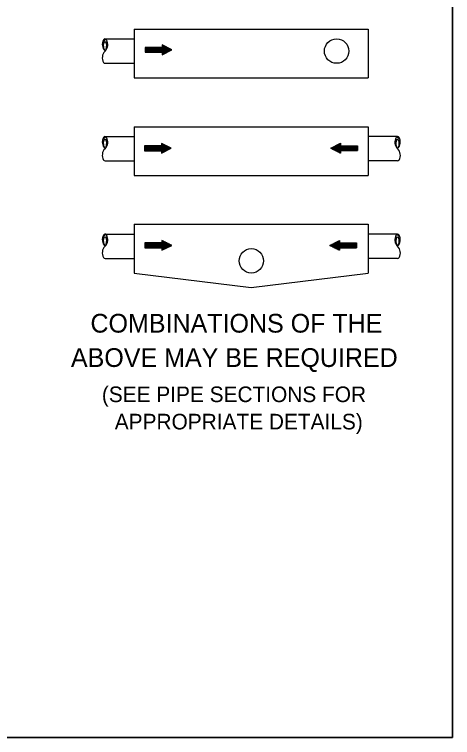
# Model space of a CAD drawing. Extents: x 1007 to 1035.5, y 1000.5 to 1021.5.
# Drawn here: x 1029.88 to 1035.5, y 1000.5 to 1009.77 of the extents above; entities that cross this region are included whole.
import ezdxf

# ---------------------------------------------------------------- set-up
doc = ezdxf.new("R2010")
doc.units = 0
for name, color, linetype in [('Level 1', 7, 'Continuous'), ('Level 10', 7, 'Continuous'), ('Level 11', 7, 'Continuous')]:
    doc.layers.add(name, color=color, linetype=linetype)

msp = doc.modelspace()

# ---------------------------------------------------------------- linework, layer by layer
at = {"layer": 'Level 1'}
for p, q in [((1031.4192, 1009.5773), (1034.4192, 1009.5773)), ((1031.4192, 1009.5773), (1031.4192, 1008.9523)), ((1034.4192, 1009.5773), (1034.4192, 1008.9523)), ((1031.053, 1009.4489), (1031.0117, 1009.4076)), ((1031.0442, 1009.4523), (1031.4192, 1009.4523)), ((1031.0698, 1009.4244), (1031.0537, 1009.4083)), ((1031.0777, 1009.3911), (1031.0643, 1009.3778)), ((1031.0217, 1009.3763), (1031.0093, 1009.3639)), ((1031.0237, 1009.3371), (1031.0183, 1009.3317)), ((1031.0353, 1009.3074), (1031.0338, 1009.3059)), ((1031.073, 1009.3451), (1031.0617, 1009.3338)), ((1031.0442, 1009.1398), (1031.4192, 1009.1398)), ((1031.4192, 1008.9523), (1034.4192, 1008.9523)), ((1031.4192, 1008.3273), (1034.4192, 1008.3273)), ((1031.4192, 1008.3273), (1031.4192, 1007.7023)), ((1034.4192, 1008.3273), (1034.4192, 1007.7023)), ((1031.053, 1008.1989), (1031.0117, 1008.1576)), ((1031.0442, 1008.2023), (1031.4192, 1008.2023)), ((1034.7942, 1008.2023), (1034.4192, 1008.2023)), ((1034.7855, 1008.1989), (1034.8267, 1008.1576)), ((1031.0217, 1008.1263), (1031.0093, 1008.1139)), ((1031.0237, 1008.0871), (1031.0183, 1008.0817)), ((1031.0698, 1008.1744), (1031.0537, 1008.1583)), ((1031.073, 1008.0951), (1031.0617, 1008.0838)), ((1031.0777, 1008.1411), (1031.0643, 1008.1278)), ((1034.7607, 1008.1411), (1034.774, 1008.1278)), ((1034.7655, 1008.0951), (1034.7768, 1008.0838)), ((1034.7687, 1008.1744), (1034.7848, 1008.1583)), ((1034.8147, 1008.0871), (1034.8202, 1008.0817)), ((1034.8168, 1008.1263), (1034.8292, 1008.1139)), ((1031.0353, 1008.0574), (1031.0338, 1008.0559)), ((1034.8032, 1008.0574), (1034.8047, 1008.0559)), ((1031.0442, 1007.8898), (1031.4192, 1007.8898)), ((1034.7942, 1007.8898), (1034.4192, 1007.8898)), ((1031.4192, 1007.7023), (1034.4192, 1007.7023)), ((1031.4192, 1007.0773), (1034.4192, 1007.0773)), ((1031.4192, 1007.0773), (1031.4192, 1006.4523)), ((1034.4192, 1007.0773), (1034.4192, 1006.4523)), ((1031.053, 1006.9489), (1031.0117, 1006.9076)), ((1031.0442, 1006.9523), (1031.4192, 1006.9523)), ((1031.0698, 1006.9244), (1031.0537, 1006.9083)), ((1031.0777, 1006.8911), (1031.0643, 1006.8778)), ((1034.7942, 1006.9523), (1034.4192, 1006.9523)), ((1034.7607, 1006.8911), (1034.774, 1006.8778)), ((1034.7687, 1006.9244), (1034.7848, 1006.9083)), ((1034.7855, 1006.9489), (1034.8267, 1006.9076)), ((1031.0217, 1006.8763), (1031.0093, 1006.8639)), ((1031.0237, 1006.8371), (1031.0183, 1006.8317)), ((1031.0353, 1006.8074), (1031.0338, 1006.8059)), ((1031.073, 1006.8451), (1031.0617, 1006.8338)), ((1034.7655, 1006.8451), (1034.7768, 1006.8338)), ((1034.8032, 1006.8074), (1034.8047, 1006.8059)), ((1034.8147, 1006.8371), (1034.8202, 1006.8317)), ((1034.8168, 1006.8763), (1034.8292, 1006.8639)), ((1031.0442, 1006.6398), (1031.4192, 1006.6398)), ((1034.7942, 1006.6398), (1034.4192, 1006.6398)), ((1031.4192, 1006.4523), (1032.9192, 1006.2648)), ((1032.9192, 1006.2648), (1034.4192, 1006.4523))]:
    msp.add_line(p, q, dxfattribs=at)
for points in [[(1031.9005, 1009.3123), (1031.7755, 1009.3745), (1031.7755, 1009.3433), (1031.5567, 1009.3433), (1031.5567, 1009.2808), (1031.7755, 1009.2808), (1031.7755, 1009.2495)], [(1031.8928, 1008.0507), (1031.7678, 1008.1129), (1031.7678, 1008.0817), (1031.549, 1008.0817), (1031.549, 1008.0192), (1031.7678, 1008.0192), (1031.7678, 1007.9879)], [(1033.938, 1008.0526), (1034.063, 1008.1148), (1034.063, 1008.0836), (1034.2818, 1008.0836), (1034.2818, 1008.0211), (1034.063, 1008.0211), (1034.063, 1007.9898)], [(1031.898, 1006.8063), (1031.773, 1006.8686), (1031.773, 1006.8373), (1031.5542, 1006.8373), (1031.5542, 1006.7748), (1031.773, 1006.7748), (1031.773, 1006.7436)], [(1033.9262, 1006.807), (1034.0512, 1006.8693), (1034.0512, 1006.838), (1034.27, 1006.838), (1034.27, 1006.7755), (1034.0512, 1006.7755), (1034.0512, 1006.7443)]]:
    msp.add_lwpolyline(points, close=True, dxfattribs=at)
for points in [[(1031.8383, 1009.3433), (1031.5567, 1009.3433)], [(1031.8415, 1009.3417), (1031.5567, 1009.3417)], [(1031.8477, 1009.3385), (1031.5567, 1009.3385)], [(1031.854, 1009.3354), (1031.5567, 1009.3354)], [(1031.8603, 1009.3323), (1031.5567, 1009.3323)], [(1031.8665, 1009.3292), (1031.5567, 1009.3292)], [(1031.8728, 1009.326), (1031.5567, 1009.326)], [(1031.8792, 1009.3229), (1031.5567, 1009.3229)], [(1031.8853, 1009.3198), (1031.5567, 1009.3198)], [(1031.8917, 1009.3167), (1031.5567, 1009.3167)], [(1031.8917, 1009.3167), (1031.5567, 1009.3167)], [(1031.898, 1009.3135), (1031.5567, 1009.3135)], [(1031.8968, 1009.3104), (1031.5567, 1009.3104)], [(1031.8907, 1009.3073), (1031.5567, 1009.3073)], [(1031.8843, 1009.3042), (1031.5567, 1009.3042)], [(1031.8782, 1009.301), (1031.5567, 1009.301)], [(1031.872, 1009.2979), (1031.5567, 1009.2979)], [(1031.8657, 1009.2948), (1031.5567, 1009.2948)], [(1031.8595, 1009.2917), (1031.5567, 1009.2917)], [(1031.7757, 1009.3745), (1031.7755, 1009.3745)], [(1031.7818, 1009.3713), (1031.7755, 1009.3713)], [(1031.7882, 1009.3683), (1031.7755, 1009.3683)], [(1031.7943, 1009.3651), (1031.7755, 1009.3651)], [(1031.8007, 1009.362), (1031.7755, 1009.362)], [(1031.807, 1009.3588), (1031.7755, 1009.3588)], [(1031.8132, 1009.3558), (1031.7755, 1009.3558)], [(1031.8195, 1009.3526), (1031.7755, 1009.3526)], [(1031.8258, 1009.3495), (1031.7755, 1009.3495)], [(1031.832, 1009.3463), (1031.7755, 1009.3463)], [(1031.8533, 1009.2885), (1031.5567, 1009.2885)], [(1031.847, 1009.2854), (1031.5567, 1009.2854)], [(1031.8408, 1009.2823), (1031.5567, 1009.2823)], [(1031.8345, 1009.2792), (1031.7755, 1009.2792)], [(1031.8283, 1009.276), (1031.7755, 1009.276)], [(1031.8283, 1009.276), (1031.7755, 1009.276)], [(1031.8222, 1009.2729), (1031.7755, 1009.2729)], [(1031.8158, 1009.2698), (1031.7755, 1009.2698)], [(1031.8097, 1009.2667), (1031.7755, 1009.2667)], [(1031.8035, 1009.2635), (1031.7755, 1009.2635)], [(1031.7972, 1009.2604), (1031.7755, 1009.2604)], [(1031.791, 1009.2573), (1031.7755, 1009.2573)], [(1031.7848, 1009.2542), (1031.7755, 1009.2542)], [(1031.7785, 1009.251), (1031.7755, 1009.251)], [(1031.768, 1008.1129), (1031.7678, 1008.1129)], [(1031.7742, 1008.1098), (1031.7678, 1008.1098)], [(1031.7805, 1008.1067), (1031.7678, 1008.1067)], [(1031.7867, 1008.1035), (1031.7678, 1008.1035)], [(1031.793, 1008.1004), (1031.7678, 1008.1004)], [(1031.7993, 1008.0973), (1031.7678, 1008.0973)], [(1031.8055, 1008.0942), (1031.7678, 1008.0942)], [(1031.8118, 1008.091), (1031.7678, 1008.091)], [(1031.8182, 1008.0879), (1031.7678, 1008.0879)], [(1034.0065, 1008.0867), (1034.063, 1008.0867)], [(1034.0128, 1008.0898), (1034.063, 1008.0898)], [(1034.019, 1008.0929), (1034.063, 1008.0929)], [(1034.0253, 1008.0961), (1034.063, 1008.0961)], [(1034.0317, 1008.0992), (1034.063, 1008.0992)], [(1034.0378, 1008.1023), (1034.063, 1008.1023)], [(1034.0442, 1008.1054), (1034.063, 1008.1054)], [(1034.0505, 1008.1086), (1034.063, 1008.1086)], [(1034.0567, 1008.1117), (1034.063, 1008.1117)], [(1034.063, 1008.1148), (1034.063, 1008.1148)], [(1031.8307, 1008.0817), (1031.549, 1008.0817)], [(1031.8338, 1008.0801), (1031.549, 1008.0801)], [(1031.84, 1008.0769), (1031.549, 1008.0769)], [(1031.8463, 1008.0738), (1031.549, 1008.0738)], [(1031.8527, 1008.0707), (1031.549, 1008.0707)], [(1031.8588, 1008.0676), (1031.549, 1008.0676)], [(1031.8652, 1008.0644), (1031.549, 1008.0644)], [(1031.8715, 1008.0613), (1031.549, 1008.0613)], [(1031.8777, 1008.0582), (1031.549, 1008.0582)], [(1031.884, 1008.0551), (1031.549, 1008.0551)], [(1031.884, 1008.0551), (1031.549, 1008.0551)], [(1031.8903, 1008.0519), (1031.549, 1008.0519)], [(1031.8892, 1008.0488), (1031.549, 1008.0488)], [(1031.883, 1008.0457), (1031.549, 1008.0457)], [(1031.8767, 1008.0426), (1031.549, 1008.0426)], [(1031.8705, 1008.0394), (1031.549, 1008.0394)], [(1031.8643, 1008.0363), (1031.549, 1008.0363)], [(1031.858, 1008.0332), (1031.549, 1008.0332)], [(1031.8518, 1008.0301), (1031.549, 1008.0301)], [(1031.8457, 1008.0269), (1031.549, 1008.0269)], [(1031.8393, 1008.0238), (1031.549, 1008.0238)], [(1031.8332, 1008.0207), (1031.549, 1008.0207)], [(1031.8243, 1008.0848), (1031.7678, 1008.0848)], [(1031.8268, 1008.0176), (1031.7678, 1008.0176)], [(1031.8207, 1008.0144), (1031.7678, 1008.0144)], [(1031.8207, 1008.0144), (1031.7678, 1008.0144)], [(1031.8145, 1008.0113), (1031.7678, 1008.0113)], [(1031.8082, 1008.0082), (1031.7678, 1008.0082)], [(1031.802, 1008.0051), (1031.7678, 1008.0051)], [(1031.7958, 1008.0019), (1031.7678, 1008.0019)], [(1031.7895, 1007.9988), (1031.7678, 1007.9988)], [(1031.7833, 1007.9957), (1031.7678, 1007.9957)], [(1033.9407, 1008.0538), (1034.2818, 1008.0538)], [(1033.9417, 1008.0508), (1034.2818, 1008.0508)], [(1033.947, 1008.057), (1034.2818, 1008.057)], [(1033.947, 1008.057), (1034.2818, 1008.057)], [(1033.948, 1008.0476), (1034.2818, 1008.0476)], [(1033.9532, 1008.0601), (1034.2818, 1008.0601)], [(1033.9542, 1008.0445), (1034.2818, 1008.0445)], [(1033.9595, 1008.0633), (1034.2818, 1008.0633)], [(1033.9605, 1008.0413), (1034.2818, 1008.0413)], [(1033.9658, 1008.0663), (1034.2818, 1008.0663)], [(1033.9667, 1008.0383), (1034.2818, 1008.0383)], [(1033.972, 1008.0695), (1034.2818, 1008.0695)], [(1033.9728, 1008.0351), (1034.2818, 1008.0351)], [(1033.9783, 1008.0726), (1034.2818, 1008.0726)], [(1033.9792, 1008.032), (1034.2818, 1008.032)], [(1033.9845, 1008.0758), (1034.2818, 1008.0758)], [(1033.9853, 1008.0288), (1034.2818, 1008.0288)], [(1033.9908, 1008.0788), (1034.2818, 1008.0788)], [(1033.9915, 1008.0258), (1034.2818, 1008.0258)], [(1033.9972, 1008.082), (1034.2818, 1008.082)], [(1033.9978, 1008.0226), (1034.2818, 1008.0226)], [(1034.0003, 1008.0836), (1034.2818, 1008.0836)], [(1034.004, 1008.0195), (1034.063, 1008.0195)], [(1034.0102, 1008.0163), (1034.063, 1008.0163)], [(1034.0102, 1008.0163), (1034.063, 1008.0163)], [(1034.0165, 1008.0133), (1034.063, 1008.0133)], [(1034.0227, 1008.0101), (1034.063, 1008.0101)], [(1034.0288, 1008.007), (1034.063, 1008.007)], [(1034.0352, 1008.0038), (1034.063, 1008.0038)], [(1034.0413, 1008.0008), (1034.063, 1008.0008)], [(1034.0477, 1007.9976), (1034.063, 1007.9976)], [(1034.0538, 1007.9945), (1034.063, 1007.9945)], [(1031.7772, 1007.9926), (1031.7678, 1007.9926)], [(1031.7708, 1007.9894), (1031.7678, 1007.9894)], [(1034.06, 1007.9913), (1034.063, 1007.9913)], [(1031.8357, 1006.8373), (1031.5542, 1006.8373)], [(1031.8388, 1006.8358), (1031.5542, 1006.8358)], [(1031.8452, 1006.8326), (1031.5542, 1006.8326)], [(1031.8515, 1006.8295), (1031.5542, 1006.8295)], [(1031.8577, 1006.8263), (1031.5542, 1006.8263)], [(1031.864, 1006.8233), (1031.5542, 1006.8233)], [(1031.8702, 1006.8201), (1031.5542, 1006.8201)], [(1031.8765, 1006.817), (1031.5542, 1006.817)], [(1031.8828, 1006.8138), (1031.5542, 1006.8138)], [(1031.889, 1006.8108), (1031.5542, 1006.8108)], [(1031.889, 1006.8108), (1031.5542, 1006.8108)], [(1031.8953, 1006.8076), (1031.5542, 1006.8076)], [(1031.8943, 1006.8045), (1031.5542, 1006.8045)], [(1031.888, 1006.8013), (1031.5542, 1006.8013)], [(1031.8818, 1006.7983), (1031.5542, 1006.7983)], [(1031.8755, 1006.7951), (1031.5542, 1006.7951)], [(1031.8693, 1006.792), (1031.5542, 1006.792)], [(1031.773, 1006.8686), (1031.773, 1006.8686)], [(1031.7793, 1006.8654), (1031.773, 1006.8654)], [(1031.7855, 1006.8623), (1031.773, 1006.8623)], [(1031.7918, 1006.8592), (1031.773, 1006.8592)], [(1031.7982, 1006.8561), (1031.773, 1006.8561)], [(1031.8043, 1006.8529), (1031.773, 1006.8529)], [(1031.8107, 1006.8498), (1031.773, 1006.8498)], [(1031.817, 1006.8467), (1031.773, 1006.8467)], [(1031.8232, 1006.8436), (1031.773, 1006.8436)], [(1031.8295, 1006.8404), (1031.773, 1006.8404)], [(1033.9288, 1006.8083), (1034.27, 1006.8083)], [(1033.9298, 1006.8052), (1034.27, 1006.8052)], [(1033.9352, 1006.8114), (1034.27, 1006.8114)], [(1033.9352, 1006.8114), (1034.27, 1006.8114)], [(1033.9362, 1006.802), (1034.27, 1006.802)], [(1033.9413, 1006.8145), (1034.27, 1006.8145)], [(1033.9423, 1006.7989), (1034.27, 1006.7989)], [(1033.9477, 1006.8177), (1034.27, 1006.8177)], [(1033.9487, 1006.7958), (1034.27, 1006.7958)], [(1033.954, 1006.8208), (1034.27, 1006.8208)], [(1033.9548, 1006.7927), (1034.27, 1006.7927)], [(1033.9602, 1006.8239), (1034.27, 1006.8239)], [(1033.961, 1006.7895), (1034.27, 1006.7895)], [(1033.9665, 1006.827), (1034.27, 1006.827)], [(1033.9727, 1006.8302), (1034.27, 1006.8302)], [(1033.979, 1006.8333), (1034.27, 1006.8333)], [(1033.9853, 1006.8364), (1034.27, 1006.8364)], [(1033.9885, 1006.838), (1034.27, 1006.838)], [(1033.9947, 1006.8411), (1034.0512, 1006.8411)], [(1034.001, 1006.8443), (1034.0512, 1006.8443)], [(1034.0072, 1006.8473), (1034.0512, 1006.8473)], [(1034.0135, 1006.8505), (1034.0512, 1006.8505)], [(1034.0198, 1006.8536), (1034.0512, 1006.8536)], [(1034.026, 1006.8568), (1034.0512, 1006.8568)], [(1034.0323, 1006.8598), (1034.0512, 1006.8598)], [(1034.0387, 1006.863), (1034.0512, 1006.863)], [(1034.0448, 1006.8661), (1034.0512, 1006.8661)], [(1034.0512, 1006.8693), (1034.0512, 1006.8693)], [(1031.8632, 1006.7888), (1031.5542, 1006.7888)], [(1031.8568, 1006.7858), (1031.5542, 1006.7858)], [(1031.8507, 1006.7826), (1031.5542, 1006.7826)], [(1031.8445, 1006.7795), (1031.5542, 1006.7795)], [(1031.8382, 1006.7763), (1031.5542, 1006.7763)], [(1031.832, 1006.7733), (1031.773, 1006.7733)], [(1031.8258, 1006.7701), (1031.773, 1006.7701)], [(1031.8258, 1006.7701), (1031.773, 1006.7701)], [(1031.8195, 1006.767), (1031.773, 1006.767)], [(1031.8133, 1006.7638), (1031.773, 1006.7638)], [(1031.8072, 1006.7608), (1031.773, 1006.7608)], [(1031.8008, 1006.7576), (1031.773, 1006.7576)], [(1031.7947, 1006.7545), (1031.773, 1006.7545)], [(1031.7883, 1006.7513), (1031.773, 1006.7513)], [(1031.7822, 1006.7483), (1031.773, 1006.7483)], [(1031.776, 1006.7451), (1031.773, 1006.7451)], [(1033.9673, 1006.7864), (1034.27, 1006.7864)], [(1033.9735, 1006.7833), (1034.27, 1006.7833)], [(1033.9797, 1006.7802), (1034.27, 1006.7802)], [(1033.986, 1006.777), (1034.27, 1006.777)], [(1033.9922, 1006.7739), (1034.0512, 1006.7739)], [(1033.9983, 1006.7708), (1034.0512, 1006.7708)], [(1033.9983, 1006.7708), (1034.0512, 1006.7708)], [(1034.0047, 1006.7677), (1034.0512, 1006.7677)], [(1034.0108, 1006.7645), (1034.0512, 1006.7645)], [(1034.017, 1006.7614), (1034.0512, 1006.7614)], [(1034.0233, 1006.7583), (1034.0512, 1006.7583)], [(1034.0295, 1006.7552), (1034.0512, 1006.7552)], [(1034.0358, 1006.752), (1034.0512, 1006.752)], [(1034.042, 1006.7489), (1034.0512, 1006.7489)], [(1034.0482, 1006.7458), (1034.0512, 1006.7458)]]:
    msp.add_lwpolyline(points, dxfattribs=at)
for centre in [(1034.013, 1009.296), (1032.9192, 1006.6085)]:
    msp.add_circle(centre, 0.1563, dxfattribs=at)
for centre, radius, start, end in [((1031.1271, 1009.3794), 0.1188, 150.00514, 225), ((1031.1333, 1009.3626), 0.1125, 159.48109, 216.69715), ((1031.0436, 1009.4297), 0.0214, 29.42942, 154.73891), ((1031.0431, 1009.3957), 0.0164, 22.45051, 157.54949), ((1030.9583, 1009.3802), 0.12, 315.00657, 29.99974), ((1030.9529, 1009.3626), 0.1125, 323.30285, 20.51891), ((1031.1279, 1009.2105), 0.12, 135.00536, 209.99495), ((1031.0451, 1009.1657), 0.0259, 215.62623, 268.02272), ((1031.1271, 1008.1294), 0.1188, 150.00514, 225), ((1031.0436, 1008.1797), 0.0214, 29.42942, 154.73891), ((1030.9583, 1008.1302), 0.12, 315.00657, 29.99974), ((1034.8801, 1008.1302), 0.12, 150.00026, 224.99343), ((1034.7949, 1008.1797), 0.0214, 25.26109, 150.57058), ((1034.7113, 1008.1294), 0.1188, 315, 29.99486), ((1031.1333, 1008.1126), 0.1125, 159.48109, 216.69715), ((1031.0431, 1008.1457), 0.0164, 22.45051, 157.54949), ((1030.9529, 1008.1126), 0.1125, 323.30285, 20.51891), ((1034.8855, 1008.1126), 0.1125, 159.48109, 216.69715), ((1034.7953, 1008.1457), 0.0164, 22.45051, 157.54949), ((1034.7051, 1008.1126), 0.1125, 323.30285, 20.51891), ((1031.1279, 1007.9605), 0.12, 135.00536, 209.99495), ((1034.7105, 1007.9605), 0.12, 330.00505, 44.99464), ((1031.0451, 1007.9157), 0.0259, 215.62623, 268.02272), ((1034.7933, 1007.9157), 0.0259, 271.97728, 324.37378), ((1031.1271, 1006.8794), 0.1188, 150.00514, 225), ((1031.1333, 1006.8626), 0.1125, 159.48109, 216.69715), ((1031.0436, 1006.9297), 0.0214, 29.42942, 154.73891), ((1031.0431, 1006.8957), 0.0164, 22.45051, 157.54949), ((1030.9583, 1006.8802), 0.12, 315.00657, 29.99974), ((1030.9529, 1006.8626), 0.1125, 323.30285, 20.51891), ((1034.8801, 1006.8802), 0.12, 150.00026, 224.99343), ((1034.8855, 1006.8626), 0.1125, 159.48109, 216.69715), ((1034.7949, 1006.9297), 0.0214, 25.26109, 150.57058), ((1034.7953, 1006.8957), 0.0164, 22.45051, 157.54949), ((1034.7113, 1006.8794), 0.1188, 315, 29.99486), ((1034.7051, 1006.8626), 0.1125, 323.30285, 20.51891), ((1031.1279, 1006.7105), 0.12, 135.00536, 209.99495), ((1034.7105, 1006.7105), 0.12, 330.00505, 44.99464), ((1031.0451, 1006.6657), 0.0259, 215.62623, 268.02272), ((1034.7933, 1006.6657), 0.0259, 271.97728, 324.37378)]:
    msp.add_arc(centre, radius, start, end, dxfattribs=at)
at = {"layer": 'Level 10'}
for p, q in [((1035.5, 1021.5), (1035.5, 1000.5)), ((1035.5, 1000.5), (1007, 1000.5))]:
    msp.add_line(p, q, dxfattribs=at)
at = {"layer": 'Level 11'}
msp.add_lwpolyline([(1007, 1000.5), (1035.5, 1000.5), (1035.5, 1021.5), (1007, 1021.5)], close=True, dxfattribs=at)

# ---------------------------------------------------------------- texts
at = {"layer": 'Level 1'}
for s, height, p in [('COMBINATIONS OF THE', 0.24, (1030.8565, 1005.6888)), ('ABOVE MAY BE REQUIRED', 0.24, (1030.6062, 1005.2488)), ('(SEE PIPE SECTIONS FOR', 0.2, (1031.0027, 1004.7982)), ('APPROPRIATE DETAILS)', 0.2, (1031.1682, 1004.4482))]:
    msp.add_text(s, height=height, dxfattribs=at).set_placement(p)

doc.saveas('drawing.dxf')
